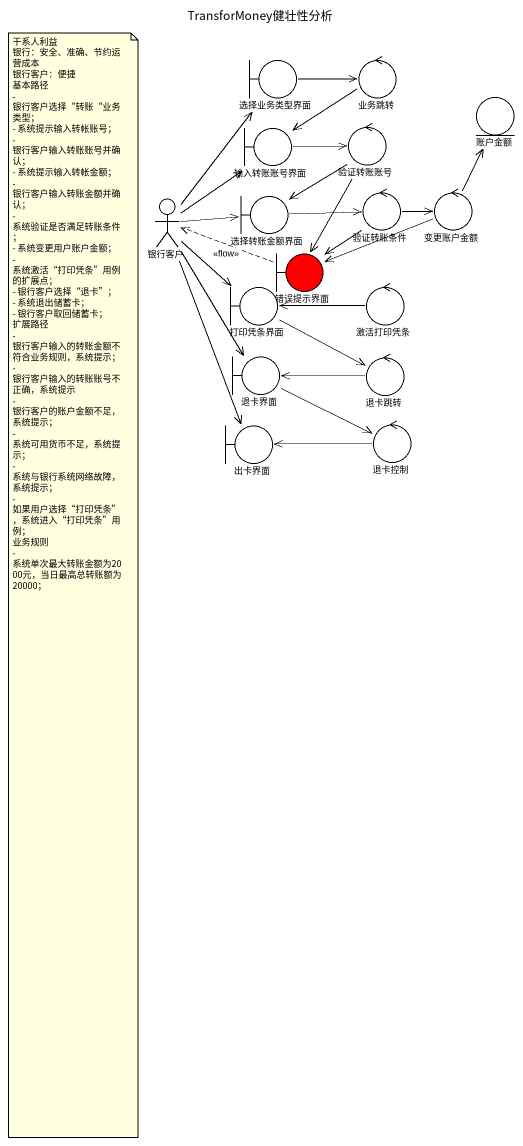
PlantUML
@startuml
title TransforMoney健壮性分析
boundary 选择业务类型界面
control 业务跳转
entity 账户金额
boundary 输入转账账号界面
control 验证转账账号
boundary 选择转账金额界面
control 验证转账条件
control 变更账户金额
actor 银行客户
boundary 错误提示界面 #FF0000
boundary 打印凭条界面
control 激活打印凭条
boundary 退卡界面
control 退卡跳转
boundary 出卡界面
control 退卡控制
选择业务类型界面 -right-> 业务跳转
业务跳转 --> 输入转账账号界面
输入转账账号界面 -right-> 验证转账账号
验证转账账号 --> 选择转账金额界面
验证转账账号 --> 错误提示界面
选择转账金额界面 -right-> 验证转账条件
验证转账条件 -right-> 变更账户金额
验证转账条件 --> 错误提示界面
变更账户金额 -up-> 账户金额
变更账户金额 -left-> 错误提示界面
银行客户 -up-> 选择业务类型界面
银行客户 -up-> 输入转账账号界面
银行客户 -right-> 选择转账金额界面
银行客户 --> 打印凭条界面
银行客户 --> 退卡界面
银行客户 --> 出卡界面
错误提示界面 .left.> 银行客户 : <<flow>>
打印凭条界面 -right-> 退卡跳转
激活打印凭条 -left-> 打印凭条界面
退卡界面 -right-> 退卡控制
退卡跳转 -left-> 退卡界面
退卡控制 -left-> 出卡界面
note as N1
  干系人利益
  银行：安全、准确、节约运营成本
  银行客户：便捷
  基本路径
  - 银行客户选择“转账“业务类型；
  - 系统提示输入转帐账号；
  - 银行客户输入转账账号并确认；
  - 系统提示输入转帐金额；
  - 银行客户输入转账金额并确认；
  - 系统验证是否满足转账条件；
  - 系统变更用户账户金额；
  - 系统激活“打印凭条”用例的扩展点；
  - 银行客户选择“退卡”；
  - 系统退出储蓄卡；
  - 银行客户取回储蓄卡；
  扩展路径
  - 银行客户输入的转账金额不符合业务规则，系统提示；
  - 银行客户输入的转账账号不正确，系统提示
  - 银行客户的账户金额不足，系统提示；
  - 系统可用货币不足，系统提示；
  - 系统与银行系统网络故障，系统提示；
  - 如果用户选择“打印凭条”，系统进入“打印凭条”用例；
  业务规则
  - 系统单次最大转账金额为2000元，当日最高总转账额为20000；
end note
@enduml
